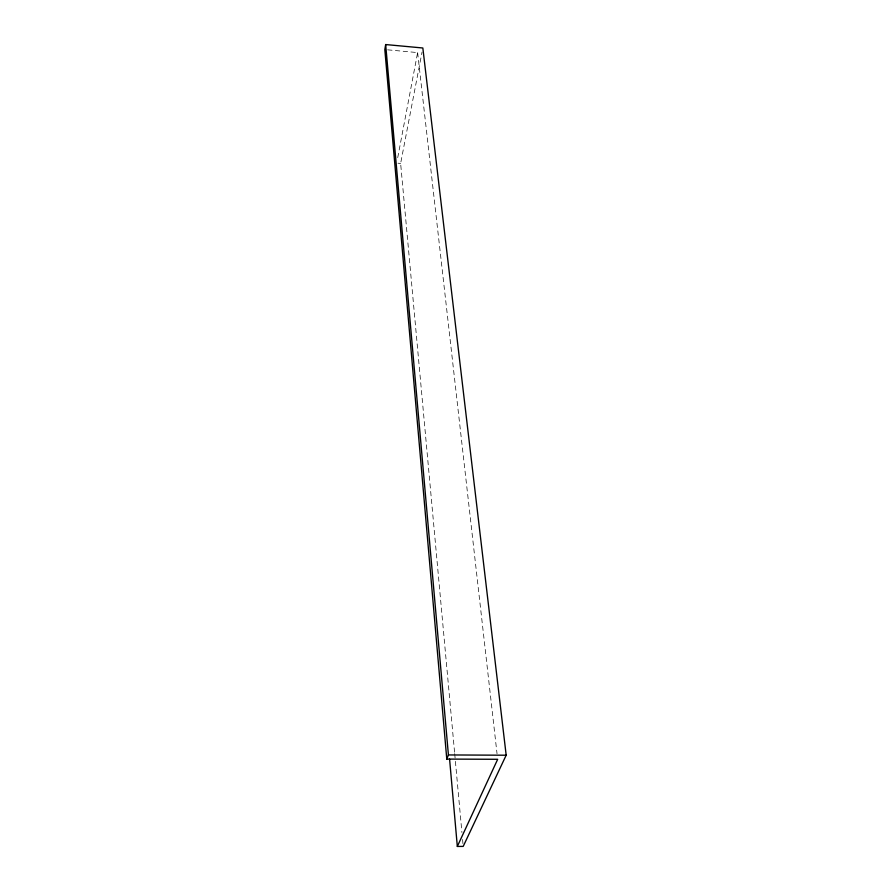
<?xml version="1.0" encoding="UTF-8"?>
<svg xmlns="http://www.w3.org/2000/svg" width="891" height="891" viewBox="0 0 891 891"><rect width="100%" height="100%" fill="white"/><g stroke="black" fill="none" stroke-linecap="round" stroke-linejoin="round"><path stroke-width="0.67" stroke-dasharray="4.46 3.34" d="M397.72 157.651L417.623 52.591L384.823 49.573M454.566 752.204L400.627 163.421L422.044 52.068M397.999 163.209L400.627 163.421M417.623 52.591L497.044 753.764M454.688 753.586L461.928 832.562M462.563 839.478L462.941 843.643"/><path stroke-width="1.34" d="M385.669 44.55L384.823 49.573L446.781 759.087L497.679 759.288L457.328 846.45L463.197 846.405L506.177 755.212L422.835 47.991L385.669 44.55L448.418 754.944L446.781 759.087M448.418 754.944L506.177 755.212M449.587 759.121L457.328 846.45"/></g></svg>
